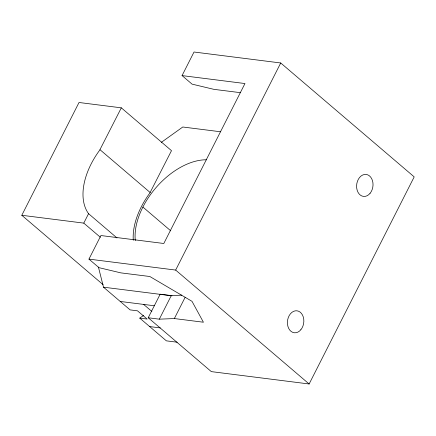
<?xml version="1.0" encoding="UTF-8"?>
<svg xmlns="http://www.w3.org/2000/svg" width="436" height="436" viewBox="0 0 436 436"><rect width="100%" height="100%" fill="white"/><g stroke="black" fill="none" stroke-linecap="round" stroke-linejoin="round"><path stroke-width="0.65" d="M103.119 284.686L21.8 215.28L79.02 102.493L121.317 107.839L171.495 150.665L149.859 193.006A63.618 38.597 -49.5 0 0 133.28 240.301M21.8 215.28L83.777 223.118L88.562 213.684A63.618 38.597 -49.5 0 1 99.681 150.18L121.317 107.839M148.218 317.762L159.32 319.168L174.356 318.553L203.427 322.226L191.998 301.325L149.837 276.506L120.837 272.871L98.967 267.66L88.955 259.115L100.912 235.538L163.816 243.49L244.961 83.543L182.057 75.591L194.02 52.015L280.724 62.975L414.2 176.885L309.135 383.985L211.324 371.619L148.218 317.762L160.181 294.186L171.283 295.592L181.741 295.161M88.955 259.115L175.659 270.075L280.724 62.975M159.32 319.168L171.283 295.592M174.356 318.553L185.093 297.39M161.271 142.403L182.788 127.001L220.611 131.781M177.158 342.211L166.383 340.848L139.765 318.133L143.553 315.451M240.241 92.645L213.94 89.353L192.069 84.137L182.057 75.591M98.427 267.094L103.496 287.177L161.26 294.48M162.601 294.649L172.007 295.837M120.222 301.456L154.388 305.772M139.765 318.133L147.166 319.07L137.509 310.83L130.113 309.892L103.496 287.177M149.657 326.575L160.355 327.927M100.057 149.755L150.235 192.576M142.888 207.056L170.776 230.857M175.659 270.075L309.135 383.985M88.562 213.684L117.017 237.969M83.777 223.118L100.335 237.244M143.624 304.41L151.886 311.462M135.291 240.552A61.236 37.147 -49.5 0 1 156.622 186.924A61.236 37.147 -49.5 0 1 206.441 159.783M300.856 329.736A11.064 8.17 -82.8 0 0 298.518 311.195A11.064 8.17 -82.8 0 0 287.515 324.411A11.064 8.17 -82.8 0 0 300.856 329.736M370.039 193.371A11.064 8.17 -82.8 0 0 367.701 174.831A11.064 8.17 -82.8 0 0 356.697 188.047A11.064 8.17 -82.8 0 0 370.039 193.371"/></g></svg>
